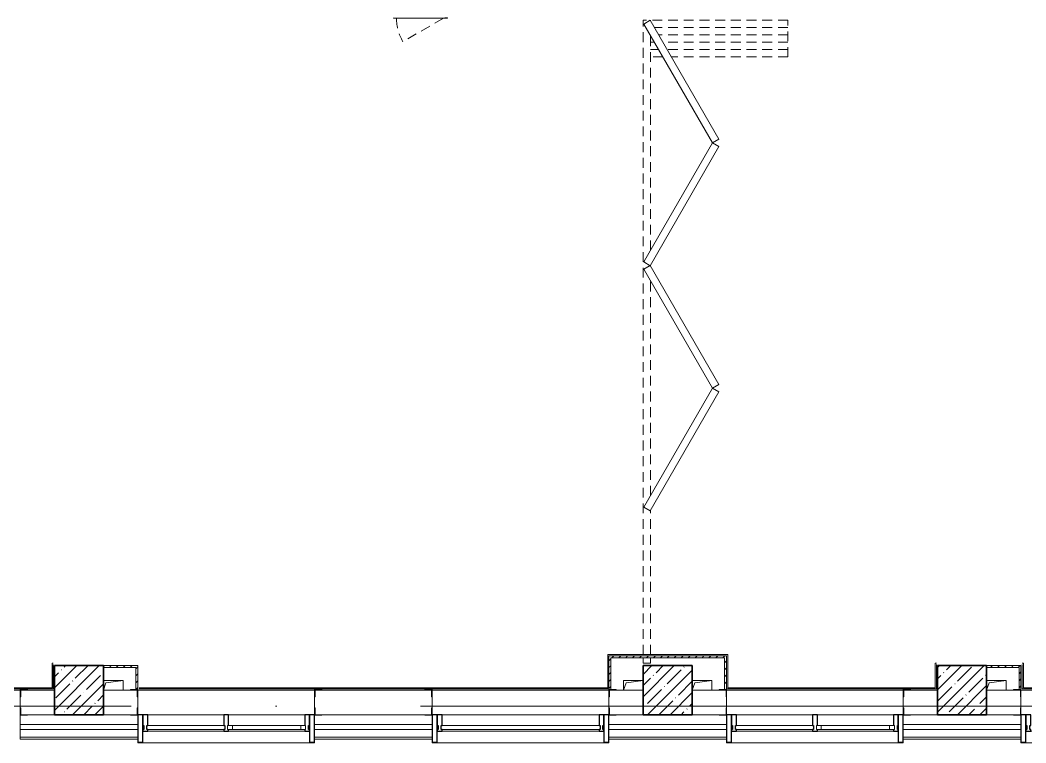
# Model space of a CAD drawing. Header units: millimetres. Extents: x 5993 to 95364, y 87345 to 143522.
# Drawn here: x 43480 to 44315, y 118567 to 119166 of the extents above; entities that cross this region are included whole.
import ezdxf

# ---------------------------------------------------------------- set-up
doc = ezdxf.new("R2010")
doc.units = ezdxf.units.MM
for name, pattern in [('200_ШТРИХ__ш1_п0_6_', [160, 100, -60]), ('200_ШТРИХ_ш1п0_6_', [160, 100, -60]), ('50_200_ШТРИХ_1Т_ш5_п1_п1_', [1400, 1000, -200, 0, -200]), ('Штрих короткий', [300, 150, -150])]:
    doc.linetypes.add(name, pattern=pattern)
for name, color, linetype, lineweight in [('0-2', 7, 'Continuous', 9), ('S-GRID-____-OTLN-1', 7, '50_200_ШТРИХ_1Т_ш5_п1_п1_', 9), ('Импосты витража', 7, 'Continuous', 9), ('Импосты витража-1', 7, 'Continuous', 25), ('Каркас_Импост', 7, 'Continuous', 13), ('Каркас_Импост-1', 7, 'Continuous', 9), ('Несущие колонны', 7, 'Continuous', 9), ('Несущие колонны-1', 7, 'Continuous', 35), ('Обобщенные модели', 7, 'Continuous', 9), ('Общие ребра', 7, 'Continuous', 9), ('Окна', 7, 'Continuous', 9), ('Остекление-1', 7, 'Continuous', 9), ('Открывание в плане-1', 7, '200_ШТРИХ__ш1_п0_6_', 9), ('Открывание в плане-2', 7, '200_ШТРИХ_ш1п0_6_', 9), ('Перемычка-1', 7, 'Штрих короткий', 9), ('Стены', 7, 'Continuous', 9), ('Стены-1', 7, 'Continuous', 13)]:
    doc.layers.add(name, color=color, linetype=linetype, lineweight=lineweight)
doc.layers.add('Штриховка разреза-4', color=7, linetype='Continuous', lineweight=5, true_color=0x0080ff)

# ---------------------------------------------------------------- blocks, each defined once
blk = doc.blocks.new('BSC_Колонна _Прямоугольная - 500х500-25642906-АИ2_01_План напольных покрытий и плинтусов 1го этажа _Часть 1_')
at = {"layer": 'Несущие колонны'}
h = blk.add_hatch(dxfattribs=at)
h.set_pattern_fill('FP_11', color=256, style=0, pattern_type=2)
h.set_pattern_definition([(45, (-29300, -57250), (-114.04925, 114.04925), []), (45, (-29185.95, -57250), (-114.04925, 114.04925), [201.613, -40.323, 3.353, -36.97])])
h.paths.add_polyline_path([(-250, -250), (250, -250), (250, 250), (-250, 250), (-250, -200)], flags=0)
at = {"layer": 'Несущие колонны-1'}
for p, q in [((250, 250), (-250, 250)), ((-250, 250), (-250, -250)), ((250, -250), (250, 250)), ((-250, -250), (250, -250))]:
    blk.add_line(p, q, dxfattribs=at)
blk = doc.blocks.new('BSC_Колонна _Прямоугольная - 500х500-V40-АИ2_01_План напольных покрытий и плинтусов 1го этажа _Часть 1_')
at = {"layer": 'Несущие колонны'}
h = blk.add_hatch(dxfattribs=at)
h.set_pattern_fill('FP_52', color=256, style=0, pattern_type=2)
h.set_pattern_definition([(45, (-32300, -57250), (-114.04925, 114.04925), []), (45, (-32185.95, -57250), (-114.04925, 114.04925), [201.613, -40.323, 3.353, -36.97])])
h.paths.add_polyline_path([(-250, -250), (250, -250), (250, 250), (-250, 250), (-250, -200)], flags=0)
at = {"layer": 'Несущие колонны-1'}
for p, q in [((250, 250), (-250, 250)), ((-250, 250), (-250, -250)), ((250, -250), (250, 250)), ((-250, -250), (250, -250))]:
    blk.add_line(p, q, dxfattribs=at)
blk = doc.blocks.new('BSC_Колонна _Прямоугольная - 500х500-V42-АИ2_01_План напольных покрытий и плинтусов 1го этажа _Часть 1_')
at = {"layer": 'Несущие колонны'}
h = blk.add_hatch(dxfattribs=at)
h.set_pattern_fill('FP_54', color=256, style=0, pattern_type=2)
h.set_pattern_definition([(45, (-23300, -57250), (-114.04925, 114.04925), []), (45, (-23185.95, -57250), (-114.04925, 114.04925), [201.613, -40.323, 3.353, -36.97])])
h.paths.add_polyline_path([(-250, -250), (250, -250), (250, 250), (-250, 250)], flags=0)
at = {"layer": 'Несущие колонны-1'}
for p, q in [((250, 250), (-250, 250)), ((-250, 250), (-250, -250)), ((250, -250), (250, 250)), ((-250, -250), (250, -250))]:
    blk.add_line(p, q, dxfattribs=at)
blk = doc.blocks.new('Проем_Дверь_Прямоугольный - 1800х2700h_оконные проемы-25805030-АИ2_01_План напольных покрытий и плинтусов 1го этажа _Часть 1_')
at = {"layer": 'Перемычка-1'}
for p, q in [((900, 125), (-900, 125)), ((900, -125), (-900, -125))]:
    blk.add_line(p, q, dxfattribs=at)
blk = doc.blocks.new('DOR__перегородка__Прямоугольная - Вн_ДПГ_6550х3600h-25126840-АИ2_01_План напольных покрытий и плинтусов 1го этажа _Часть 1_')
at = {"layer": 'Каркас_Импост'}
for p, q in [((1588, -7), (1551, -72)), ((1551, -72), (2763, -772)), ((2801, -707), (1588, -7)), ((4012, -7), (2800, -707)), ((2837, -772), (4050, -72)), ((4050, -72), (4012, -7)), ((4087, -7), (4049, -72)), ((4049, -72), (5262, -772)), ((5299, -707), (4087, -7)), ((6511, -7), (5299, -707)), ((5337, -772), (6549, -72)), ((6549, -72), (6511, -7)), ((2763, -772), (2801, -707)), ((2800, -707), (2837, -772)), ((5262, -772), (5299, -707)), ((5299, -707), (5337, -772))]:
    blk.add_line(p, q, dxfattribs=at)
at = {"layer": 'Открывание в плане-1'}
for p, q in [((0, 0), (55, 0)), ((87, 0), (6550, 0)), ((6550, -1474), (6550, 0)), ((0, -75), (0, 0)), ((0, -75), (55, -75)), ((87, -75), (1557, -75)), ((1707, -75), (3894, -75)), ((4044, -75), (4055, -75)), ((4205, -75), (6393, -75)), ((6175, -201), (6175, -75)), ((6250, -158), (6250, -75)), ((6325, -114), (6325, -75)), ((6543, -75), (6550, -75)), ((6325, -1474), (6325, -201)), ((6400, -1474), (6400, -158)), ((6475, -1474), (6475, -114)), ((6175, -1474), (6175, -288)), ((6250, -1474), (6250, -244)), ((6175, -1474), (6550, -1474))]:
    blk.add_line(p, q, dxfattribs=at)
blk = doc.blocks.new('PNS_Панель прямоугольная2 - Нр_Стекло - 40мм-26243474-АИ2_01_План напольных покрытий и плинтусов 1го этажа _Часть 1_')
at = {"layer": 'Каркас_Импост'}
for p, q in [((-397.5, 0), (-397.5, 40)), ((-397.5, 40), (-347.5, 40)), ((-347.5, 40), (-347.5, 0)), ((397.5, 40), (347.5, 40)), ((347.5, 40), (347.5, 0)), ((397.5, 0), (397.5, 40)), ((-347.5, 0), (-397.5, 0)), ((347.5, 0), (397.5, 0))]:
    blk.add_line(p, q, dxfattribs=at)
at = {"layer": 'Каркас_Импост-1'}
for p, q in [((-347.5, 40), (347.5, 40)), ((-347.5, 0), (347.5, 0))]:
    blk.add_line(p, q, dxfattribs=at)
blk = doc.blocks.new('Прямоугольный импост - Импост структурный с накладкой - 150мм-25647633-АИ2_01_План напольных покрытий и плинтусов 1го этажа _Часть 1_')
at = {"layer": 'Импосты витража-1'}
for p, q in [((-25, 0), (-25, 17)), ((-25, 17), (25, 17)), ((-15, 0), (-25, 0)), ((-15, -40), (-15, 0)), ((25, 17), (25, 0)), ((-25, -150), (-25, -40)), ((-25, -40), (-15, -40)), ((25, -40), (25, -150)), ((25, -150), (-25, -150))]:
    blk.add_line(p, q, dxfattribs=at)
blk = doc.blocks.new('Прямоугольный импост - Импост структурный с накладкой - 150мм-25647642-АИ2_01_План напольных покрытий и плинтусов 1го этажа _Часть 1_')
at = {"layer": 'Импосты витража'}
for p, q in [((103600, 79475), (103600, 80250)), ((103767, 79475), (103767, 80250))]:
    blk.add_line(p, q, dxfattribs=at)
blk = doc.blocks.new('Прямоугольный импост - Импост структурный с накладкой - 150мм-V165-АИ2_01_План напольных покрытий и плинтусов 1го этажа _Часть 1_')
at = {"layer": 'Импосты витража-1'}
for p, q in [((-25, 0), (-25, 17)), ((-25, 17), (25, 17)), ((25, 0), (15, 0)), ((15, 0), (15, -40)), ((25, 17), (25, 0)), ((-25, -150), (-25, -40)), ((15, -40), (25, -40)), ((25, -40), (25, -150)), ((25, -150), (-25, -150))]:
    blk.add_line(p, q, dxfattribs=at)
blk = doc.blocks.new('PNS_Панель прямоугольная1 - Нр_Стекло - 40мм-25259299-АИ2_01_План напольных покрытий и плинтусов 1го этажа _Часть 1_')
at = {"layer": 'Остекление-1'}
for p, q in [((-387.5, 40), (387.5, 40)), ((-397.5, 0), (397.5, 0)), ((387.5, 0), (-387.5, 0))]:
    blk.add_line(p, q, dxfattribs=at)
blk = doc.blocks.new('Прямоугольный импост - Импост структурный с накладкой - 150мм-25647644-АИ2_01_План напольных покрытий и плинтусов 1го этажа _Часть 1_')
at = {"layer": 'Импосты витража-1'}
for p, q in [((-25, 0), (-25, 17)), ((-25, 17), (25, 17)), ((-15, 0), (-25, 0)), ((-15, -40), (-15, 0)), ((25, 0), (15, 0)), ((15, 0), (15, -40)), ((25, 17), (25, 0)), ((-25, -150), (-25, -40)), ((-25, -40), (-15, -40)), ((15, -40), (25, -40)), ((25, -40), (25, -150)), ((25, -150), (-25, -150))]:
    blk.add_line(p, q, dxfattribs=at)
blk = doc.blocks.new('Прямоугольный импост - Откос НВФ_50х280 мм-25993834-АИ2_01_План напольных покрытий и плинтусов 1го этажа _Часть 1_')
at = {"layer": 'Импосты витража-1'}
for p, q in [((-50, 130), (0, 130)), ((-50, -150), (-50, 130)), ((0, 130), (0, -144)), ((0, -150), (-50, -150))]:
    blk.add_line(p, q, dxfattribs=at)
blk = doc.blocks.new('Прямоугольный импост - Откос НВФ_50х280 мм-25993838-АИ2_01_План напольных покрытий и плинтусов 1го этажа _Часть 1_')
at = {"layer": 'Импосты витража-1'}
for p, q in [((0, 130), (-50, 130)), ((-50, 130), (-50, -150)), ((0, -144), (0, 130)), ((-50, -150), (0, -150))]:
    blk.add_line(p, q, dxfattribs=at)
blk = doc.blocks.new('PNS_Панель прямоугольная1 - Нр_Стекло - 40мм-25293744-АИ2_01_План напольных покрытий и плинтусов 1го этажа _Часть 1_')
at = {"layer": 'Остекление-1'}
for p, q in [((-800, 40), (800, 40)), ((-810, 0), (810, 0)), ((800, 0), (-800, 0))]:
    blk.add_line(p, q, dxfattribs=at)
blk = doc.blocks.new('Прямоугольный импост - Импост структурный с накладкой - 150мм-25651488-АИ2_01_План напольных покрытий и плинтусов 1го этажа _Часть 1_')
at = {"layer": 'Импосты витража'}
for p, q in [((27000, 57000), (28600, 57000)), ((27000, 56833), (28600, 56833))]:
    blk.add_line(p, q, dxfattribs=at)
blk = doc.blocks.new('Прямоугольный импост - Импост структурный с накладкой - 150мм-25651501-АИ2_01_План напольных покрытий и плинтусов 1го этажа _Часть 1_')
at = {"layer": 'Импосты витража-1'}
for p, q in [((-25, 0), (-25, 17)), ((-25, 17), (25, 17)), ((-15, 0), (-25, 0)), ((-15, -40), (-15, 0)), ((25, 0), (15, 0)), ((15, 0), (15, -40)), ((25, 17), (25, 0)), ((-25, -150), (-25, -40)), ((-25, -40), (-15, -40)), ((15, -40), (25, -40)), ((25, -40), (25, -150)), ((25, -150), (-25, -150))]:
    blk.add_line(p, q, dxfattribs=at)
blk = doc.blocks.new('Прямоугольный импост - Откос НВФ_50х280 мм-25995271-АИ2_01_План напольных покрытий и плинтусов 1го этажа _Часть 1_')
at = {"layer": 'Импосты витража-1'}
for p, q in [((-50, 130), (0, 130)), ((-50, -150), (-50, 130)), ((0, 130), (0, -144)), ((0, -150), (-50, -150))]:
    blk.add_line(p, q, dxfattribs=at)
blk = doc.blocks.new('Прямоугольный импост - Откос НВФ_50х280 мм-25995273-АИ2_01_План напольных покрытий и плинтусов 1го этажа _Часть 1_')
at = {"layer": 'Импосты витража-1'}
for p, q in [((0, 130), (-50, 130)), ((-50, 130), (-50, -150)), ((0, -144), (0, 130)), ((-50, -150), (0, -150))]:
    blk.add_line(p, q, dxfattribs=at)
blk = doc.blocks.new('Фахверк_СКБ_Уголок - 250_2700-27497298-АИ2_01_План напольных покрытий и плинтусов 1го этажа _Часть 1_')
at = {"layer": 'Обобщенные модели'}
for p, q in [((200, 181), (125, 181)), ((125, 181), (125, 106)), ((125, 106), (131, 106)), ((131, 106), (131, 175)), ((131, 175), (200, 175)), ((200, 175), (200, 181)), ((131, -6), (125, -6)), ((125, -6), (125, -81)), ((125, -81), (200, -81)), ((131, -75), (131, -6)), ((200, -75), (131, -75)), ((200, -81), (200, -75))]:
    blk.add_line(p, q, dxfattribs=at)
blk = doc.blocks.new('Л_Общий_Лючок - Лючок-29741473-АИ2_01_План напольных покрытий и плинтусов 1го этажа _Часть 1_')
at = {"layer": 'Окна'}
for p, q in [((-24, 0), (-24, -6)), ((524, 0), (500, 0)), ((524, 0), (524, -6)), ((-24, -6), (524, -6))]:
    blk.add_line(p, q, dxfattribs=at)
at = {"layer": 'Открывание в плане-2'}
blk.add_line((484, -6), (71, -244), dxfattribs=at)
blk.add_arc((494, 0), 488, 180.708, 210, dxfattribs=at)
blk = doc.blocks.new('AR_Отверстие прямоугольное _в плите_ - AR_Отверстие прямоугольное _в плите_-V247-АИ2_01_План напольных покрытий и плинтусов 1го этажа _Часть 1_')
at = {"layer": 'Обобщенные модели'}
for p, q in [((100, 50), (-100, 50)), ((-100, -50), (-75, 25)), ((-75, 25), (100, 50)), ((100, -50), (100, 50))]:
    blk.add_line(p, q, dxfattribs=at)
blk = doc.blocks.new('AR_Отверстие прямоугольное _в плите_ - AR_Отверстие прямоугольное _в плите_-V274-АИ2_01_План напольных покрытий и плинтусов 1го этажа _Часть 1_')
at = {"layer": 'Обобщенные модели'}
for p, q in [((100, 50), (-100, 50)), ((-100, 50), (-100, -50)), ((-100, -50), (-75, 25)), ((-75, 25), (100, 50))]:
    blk.add_line(p, q, dxfattribs=at)
blk = doc.blocks.new('Отлив_СКБ - Отлив витража_120_НВФ-31885687-АИ2_01_План напольных покрытий и плинтусов 1го этажа _Часть 1_')
at = {"layer": 'Окна'}
for p, q in [((1750, -2), (50, -2)), ((0, -120), (0, -113)), ((0, -120), (1800, -120)), ((1800, -113), (1800, -120))]:
    blk.add_line(p, q, dxfattribs=at)

msp = doc.modelspace()

# ---------------------------------------------------------------- linework, layer by layer
at = {"layer": 'S-GRID-____-OTLN-1', "color": 251, "ltscale": 0.6, "true_color": 0x636466}
msp.add_line((50293.31, 118597.07), (41443.97, 118597.07), dxfattribs=at)
at = {"layer": 'Общие ребра'}
for p, q in [((43486.45, 118589.92), (43508.84, 118589.92)), ((43508.84, 118589.92), (43486.45, 118589.92)), ((43549.53, 118589.92), (43571.92, 118589.92)), ((43571.92, 118589.92), (43549.53, 118589.92)), ((43730.64, 118589.92), (43816.1, 118589.92)), ((43816.1, 118589.92), (43730.64, 118589.92)), ((43974.83, 118589.92), (43997.21, 118589.92)), ((43997.21, 118589.92), (43974.83, 118589.92)), ((44037.91, 118589.92), (44060.29, 118589.92)), ((44060.29, 118589.92), (44037.91, 118589.92)), ((44219.01, 118589.92), (44241.4, 118589.92)), ((44241.4, 118589.92), (44219.01, 118589.92)), ((44282.09, 118589.92), (44304.48, 118589.92)), ((44304.48, 118589.92), (44282.09, 118589.92)), ((43578.02, 118581.78), (43480.35, 118581.78)), ((43822.21, 118581.78), (43724.53, 118581.78)), ((44066.4, 118581.78), (43968.72, 118581.78)), ((44310.58, 118581.78), (44212.91, 118581.78)), ((43578.02, 118577.71), (43480.35, 118577.71)), ((43822.21, 118577.71), (43724.53, 118577.71)), ((44066.4, 118577.71), (43968.72, 118577.71)), ((44310.58, 118577.71), (44212.91, 118577.71)), ((43480.35, 118571.2), (43578.02, 118571.2)), ((43578.02, 118571.2), (43480.35, 118571.2)), ((43724.53, 118571.2), (43822.21, 118571.2)), ((43822.21, 118571.2), (43724.53, 118571.2)), ((43968.72, 118571.2), (44066.4, 118571.2)), ((44066.4, 118571.2), (43968.72, 118571.2)), ((44212.91, 118571.2), (44310.58, 118571.2)), ((44310.58, 118571.2), (44212.91, 118571.2))]:
    msp.add_line(p, q, dxfattribs=at)
at = {"layer": 'Стены'}
for p, q in [((43967.74, 118639.73), (44067.37, 118639.73)), ((43967.74, 118612.22), (43967.74, 118639.73)), ((44067.37, 118639.73), (44067.37, 118612.22)), ((43506.88, 118612.22), (43506.88, 118632.57)), ((43507.86, 118632.57), (43506.88, 118632.57)), ((43507.86, 118631.59), (43507.86, 118611.24)), ((44239.44, 118612.22), (44239.44, 118632.57)), ((44240.42, 118632.57), (44239.44, 118632.57)), ((44240.42, 118631.59), (44240.42, 118611.24)), ((44312.54, 118632.57), (44311.56, 118632.57)), ((44311.56, 118611.24), (44311.56, 118631.59)), ((44312.54, 118632.57), (44312.54, 118612.22)), ((43333.84, 118610.27), (43480.35, 118610.27)), ((43334.81, 118612.22), (43506.88, 118612.22)), ((43507.86, 118611.24), (43334.81, 118611.24)), ((43578.02, 118610.27), (43724.53, 118610.27)), ((43579, 118612.22), (43967.74, 118612.22)), ((43968.72, 118611.24), (43579, 118611.24)), ((43822.21, 118610.27), (43968.72, 118610.27)), ((44240.42, 118611.24), (44066.4, 118611.24)), ((44066.4, 118610.27), (44212.91, 118610.27)), ((44067.37, 118612.22), (44239.44, 118612.22)), ((44310.58, 118610.27), (44457.09, 118610.27)), ((44701.28, 118611.24), (44311.56, 118611.24)), ((44312.54, 118612.22), (44700.3, 118612.22))]:
    msp.add_line(p, q, dxfattribs=at)
at = {"layer": 'Стены-1'}
for p, q in [((44066.4, 118638.75), (43968.72, 118638.75)), ((43968.72, 118638.75), (43968.72, 118610.75)), ((44066.4, 118610.75), (44066.4, 118638.75)), ((43578.02, 118630.61), (43549.53, 118630.61)), ((43578.02, 118610.75), (43578.02, 118630.61)), ((43970.35, 118637.13), (44064.77, 118637.13)), ((43970.35, 118610.75), (43970.35, 118637.13)), ((44064.77, 118637.13), (44064.77, 118610.75)), ((44310.58, 118630.61), (44282.09, 118630.61)), ((44310.58, 118610.75), (44310.58, 118630.61)), ((43549.53, 118628.99), (43576.39, 118628.99)), ((43576.39, 118628.99), (43576.39, 118610.75)), ((44282.09, 118628.99), (44308.95, 118628.99)), ((44308.95, 118628.99), (44308.95, 118610.75)), ((43480.35, 118604.65), (43480.35, 118595.53)), ((43508.84, 118610.27), (43486.45, 118610.27)), ((43571.92, 118610.27), (43549.53, 118610.27)), ((43578.02, 118595.53), (43578.02, 118604.65)), ((43724.53, 118604.65), (43724.53, 118595.53)), ((43816.1, 118610.27), (43730.64, 118610.27)), ((43822.21, 118595.53), (43822.21, 118604.65)), ((43968.72, 118604.65), (43968.72, 118595.53)), ((43997.21, 118610.27), (43974.83, 118610.27)), ((44060.29, 118610.27), (44037.91, 118610.27)), ((44066.4, 118595.53), (44066.4, 118604.65)), ((44212.91, 118604.65), (44212.91, 118595.53)), ((44241.4, 118610.27), (44219.01, 118610.27)), ((44304.48, 118610.27), (44282.09, 118610.27)), ((44310.58, 118595.53), (44310.58, 118604.65)), ((43480.35, 118589.43), (43480.35, 118571.2)), ((43578.02, 118571.2), (43578.02, 118589.43)), ((43724.53, 118589.43), (43724.53, 118571.2)), ((43822.21, 118571.2), (43822.21, 118589.43)), ((43968.72, 118589.43), (43968.72, 118571.2)), ((44066.4, 118571.2), (44066.4, 118589.43)), ((44212.91, 118589.43), (44212.91, 118571.2)), ((44310.58, 118571.2), (44310.58, 118589.43)), ((43480.35, 118571.2), (43480.35, 118569.57)), ((43480.35, 118569.57), (43578.02, 118569.57)), ((43578.02, 118569.57), (43578.02, 118571.2)), ((43724.53, 118571.2), (43724.53, 118569.57)), ((43724.53, 118569.57), (43822.21, 118569.57)), ((43822.21, 118569.57), (43822.21, 118571.2)), ((43968.72, 118571.2), (43968.72, 118569.57)), ((43968.72, 118569.57), (44066.4, 118569.57)), ((44066.4, 118569.57), (44066.4, 118571.2)), ((44212.91, 118571.2), (44212.91, 118569.57)), ((44212.91, 118569.57), (44310.58, 118569.57)), ((44310.58, 118569.57), (44310.58, 118571.2))]:
    msp.add_line(p, q, dxfattribs=at)
at = {"layer": 'Штриховка разреза-4'}
for p, q in [((43971.17, 118637.13), (43972.79, 118638.75)), ((43976.92, 118637.13), (43978.55, 118638.75)), ((43982.68, 118637.13), (43984.31, 118638.75)), ((43988.43, 118637.13), (43990.06, 118638.75)), ((43994.19, 118637.13), (43995.82, 118638.75)), ((43999.94, 118637.13), (44001.57, 118638.75)), ((44005.7, 118637.13), (44007.33, 118638.75)), ((44011.46, 118637.13), (44013.08, 118638.75)), ((44017.21, 118637.13), (44018.84, 118638.75)), ((44022.97, 118637.13), (44024.59, 118638.75)), ((44028.72, 118637.13), (44030.35, 118638.75)), ((44034.48, 118637.13), (44036.11, 118638.75)), ((44040.23, 118637.13), (44041.86, 118638.75)), ((44045.99, 118637.13), (44047.62, 118638.75)), ((44051.74, 118637.13), (44053.37, 118638.75)), ((44057.5, 118637.13), (44059.13, 118638.75)), ((44063.26, 118637.13), (44064.88, 118638.75)), ((43549.53, 118629.89), (43550.26, 118630.61)), ((43554.38, 118628.99), (43556.01, 118630.61)), ((43560.14, 118628.99), (43561.77, 118630.61)), ((43565.9, 118628.99), (43567.52, 118630.61)), ((43571.65, 118628.99), (43573.28, 118630.61)), ((43968.72, 118634.68), (43970.35, 118636.31)), ((43968.72, 118628.92), (43970.35, 118630.55)), ((44064.77, 118632.88), (44066.4, 118634.51)), ((44285.34, 118628.99), (44286.96, 118630.61)), ((44291.09, 118628.99), (44292.72, 118630.61)), ((44296.85, 118628.99), (44298.48, 118630.61)), ((44302.6, 118628.99), (44304.23, 118630.61)), ((44308.36, 118628.99), (44309.99, 118630.61)), ((43576.39, 118627.97), (43578.02, 118629.6)), ((43576.39, 118622.22), (43578.02, 118623.85)), ((43968.72, 118623.17), (43970.35, 118624.8)), ((44064.77, 118627.13), (44066.4, 118628.76)), ((44064.77, 118621.37), (44066.4, 118623)), ((44308.95, 118623.83), (44310.58, 118625.45)), ((43576.39, 118616.46), (43578.02, 118618.09)), ((43968.72, 118617.41), (43970.35, 118619.04)), ((43968.72, 118611.66), (43970.35, 118613.29)), ((44064.77, 118615.62), (44066.4, 118617.24)), ((44308.95, 118618.07), (44310.58, 118619.7)), ((44308.95, 118612.32), (44310.58, 118613.94)), ((43576.44, 118610.75), (43578.02, 118612.34)), ((44065.66, 118610.75), (44066.4, 118611.49))]:
    msp.add_line(p, q, dxfattribs=at)

# ---------------------------------------------------------------- block references
at = {"layer": '0-2', "xscale": 0.08139549610658335, "yscale": 0.08139549610658335, "zscale": 0.08139549610658335}
for name, p in [('Л_Общий_Лючок - Лючок-29741473-АИ2_01_План напольных покрытий и плинтусов 1го этажа _Часть 1_', (43792.09, 119167.82)), ('BSC_Колонна _Прямоугольная - 500х500-V42-АИ2_01_План напольных покрытий и плинтусов 1го этажа _Часть 1_', (43529.19, 118610.27)), ('BSC_Колонна _Прямоугольная - 500х500-25642906-АИ2_01_План напольных покрытий и плинтусов 1го этажа _Часть 1_', (44017.56, 118610.27)), ('BSC_Колонна _Прямоугольная - 500х500-V40-АИ2_01_План напольных покрытий и плинтусов 1го этажа _Часть 1_', (44261.74, 118610.27)), ('AR_Отверстие прямоугольное _в плите_ - AR_Отверстие прямоугольное _в плите_-V247-АИ2_01_План напольных покрытий и плинтусов 1го этажа _Часть 1_', (43557.67, 118614.34)), ('AR_Отверстие прямоугольное _в плите_ - AR_Отверстие прямоугольное _в плите_-V274-АИ2_01_План напольных покрытий и плинтусов 1го этажа _Часть 1_', (43989.07, 118614.34)), ('AR_Отверстие прямоугольное _в плите_ - AR_Отверстие прямоугольное _в плите_-V247-АИ2_01_План напольных покрытий и плинтусов 1го этажа _Часть 1_', (44046.05, 118614.34)), ('AR_Отверстие прямоугольное _в плите_ - AR_Отверстие прямоугольное _в плите_-V247-АИ2_01_План напольных покрытий и плинтусов 1го этажа _Часть 1_', (44290.23, 118614.34)), ('Фахверк_СКБ_Уголок - 250_2700-27497298-АИ2_01_План напольных покрытий и плинтусов 1го этажа _Часть 1_', (43470.17, 118596.02)), ('Проем_Дверь_Прямоугольный - 1800х2700h_оконные проемы-25805030-АИ2_01_План напольных покрытий и плинтусов 1го этажа _Часть 1_', (43651.28, 118600.09)), ('Фахверк_СКБ_Уголок - 250_2700-27497298-АИ2_01_План напольных покрытий и плинтусов 1го этажа _Часть 1_', (43714.36, 118596.02)), ('Проем_Дверь_Прямоугольный - 1800х2700h_оконные проемы-25805030-АИ2_01_План напольных покрытий и плинтусов 1го этажа _Часть 1_', (43895.47, 118600.09)), ('Фахверк_СКБ_Уголок - 250_2700-27497298-АИ2_01_План напольных покрытий и плинтусов 1го этажа _Часть 1_', (43958.55, 118596.02)), ('Проем_Дверь_Прямоугольный - 1800х2700h_оконные проемы-25805030-АИ2_01_План напольных покрытий и плинтусов 1го этажа _Часть 1_', (44139.65, 118600.09)), ('Фахверк_СКБ_Уголок - 250_2700-27497298-АИ2_01_План напольных покрытий и плинтусов 1го этажа _Часть 1_', (44202.73, 118596.02)), ('Проем_Дверь_Прямоугольный - 1800х2700h_оконные проемы-25805030-АИ2_01_План напольных покрытий и плинтусов 1го этажа _Часть 1_', (44383.84, 118600.09)), ('Прямоугольный импост - Импост структурный с накладкой - 150мм-25651488-АИ2_01_План напольных покрытий и плинтусов 1го этажа _Часть 1_', (41632.67, 113950.37)), ('PNS_Панель прямоугольная1 - Нр_Стекло - 40мм-25259299-АИ2_01_План напольных покрытий и плинтусов 1го этажа _Часть 1_', (43617.7, 118577.71)), ('PNS_Панель прямоугольная2 - Нр_Стекло - 40мм-26243474-АИ2_01_План напольных покрытий и плинтусов 1го этажа _Часть 1_', (43684.85, 118577.71)), ('PNS_Панель прямоугольная1 - Нр_Стекло - 40мм-25293744-АИ2_01_План напольных покрытий и плинтусов 1го этажа _Часть 1_', (43895.47, 118577.71)), ('PNS_Панель прямоугольная1 - Нр_Стекло - 40мм-25259299-АИ2_01_План напольных покрытий и плинтусов 1го этажа _Часть 1_', (44106.08, 118577.71)), ('PNS_Панель прямоугольная2 - Нр_Стекло - 40мм-26243474-АИ2_01_План напольных покрытий и плинтусов 1го этажа _Часть 1_', (44173.23, 118577.71)), ('Отлив_СКБ - Отлив витража_120_НВФ-31885687-АИ2_01_План напольных покрытий и плинтусов 1го этажа _Часть 1_', (43578.02, 118576.32)), ('Отлив_СКБ - Отлив витража_120_НВФ-31885687-АИ2_01_План напольных покрытий и плинтусов 1го этажа _Часть 1_', (43822.21, 118576.32)), ('Отлив_СКБ - Отлив витража_120_НВФ-31885687-АИ2_01_План напольных покрытий и плинтусов 1го этажа _Часть 1_', (44066.4, 118576.32)), ('Отлив_СКБ - Отлив витража_120_НВФ-31885687-АИ2_01_План напольных покрытий и плинтусов 1го этажа _Часть 1_', (44310.58, 118576.32))]:
    msp.add_blockref(name, p, dxfattribs=at)
for name, p, rotation in [('DOR__перегородка__Прямоугольная - Вн_ДПГ_6550х3600h-25126840-АИ2_01_План напольных покрытий и плинтусов 1го этажа _Часть 1_', (43997.21, 118632.65), 89.99999999999933), ('Фахверк_СКБ_Уголок - 250_2700-27497298-АИ2_01_План напольных покрытий и плинтусов 1го этажа _Часть 1_', (43588.2, 118604.16), 180), ('Фахверк_СКБ_Уголок - 250_2700-27497298-АИ2_01_План напольных покрытий и плинтусов 1го этажа _Часть 1_', (43832.38, 118604.16), 180), ('Фахверк_СКБ_Уголок - 250_2700-27497298-АИ2_01_План напольных покрытий и плинтусов 1го этажа _Часть 1_', (44076.57, 118604.16), 180), ('Фахверк_СКБ_Уголок - 250_2700-27497298-АИ2_01_План напольных покрытий и плинтусов 1го этажа _Часть 1_', (44320.76, 118604.16), 180), ('Прямоугольный импост - Откос НВФ_50х280 мм-25993838-АИ2_01_План напольных покрытий и плинтусов 1го этажа _Часть 1_', (43578.02, 118577.71), 180), ('Прямоугольный импост - Импост структурный с накладкой - 150мм-25647642-АИ2_01_План напольных покрытий и плинтусов 1го этажа _Часть 1_', (37117.26, 127022.49), 270), ('Прямоугольный импост - Импост структурный с накладкой - 150мм-25647642-АИ2_01_План напольных покрытий и плинтусов 1го этажа _Часть 1_', (37184.41, 127022.49), 270), ('Прямоугольный импост - Откос НВФ_50х280 мм-25995273-АИ2_01_План напольных покрытий и плинтусов 1го этажа _Часть 1_', (43822.21, 118577.71), 180), ('Прямоугольный импост - Откос НВФ_50х280 мм-25993838-АИ2_01_План напольных покрытий и плинтусов 1го этажа _Часть 1_', (44066.4, 118577.71), 180), ('Прямоугольный импост - Импост структурный с накладкой - 150мм-25647642-АИ2_01_План напольных покрытий и плинтусов 1го этажа _Часть 1_', (37605.63, 127022.49), 270), ('Прямоугольный импост - Импост структурный с накладкой - 150мм-25647642-АИ2_01_План напольных покрытий и плинтусов 1го этажа _Часть 1_', (37672.78, 127022.49), 270), ('Прямоугольный импост - Откос НВФ_50х280 мм-25993838-АИ2_01_План напольных покрытий и плинтусов 1го этажа _Часть 1_', (44310.58, 118577.71), 180)]:
    msp.add_blockref(name, p, dxfattribs=dict(at, rotation=rotation))
at = {"layer": '0-2', "extrusion": (0, 0, -1), "xscale": 0.08139549610658335, "yscale": 0.08139549610658335, "zscale": 0.08139549610658335, "rotation": 180}
for name, p in [('Прямоугольный импост - Импост структурный с накладкой - 150мм-25647644-АИ2_01_План напольных покрытий и плинтусов 1го этажа _Часть 1_', (-43584.13, 118577.71)), ('Прямоугольный импост - Импост структурный с накладкой - 150мм-25647633-АИ2_01_План напольных покрытий и плинтусов 1го этажа _Часть 1_', (-43651.28, 118577.71)), ('Прямоугольный импост - Импост структурный с накладкой - 150мм-V165-АИ2_01_План напольных покрытий и плинтусов 1го этажа _Часть 1_', (-43718.43, 118577.71)), ('Прямоугольный импост - Откос НВФ_50х280 мм-25993834-АИ2_01_План напольных покрытий и плинтусов 1го этажа _Часть 1_', (-43724.53, 118577.71)), ('Прямоугольный импост - Импост структурный с накладкой - 150мм-25651501-АИ2_01_План напольных покрытий и плинтусов 1го этажа _Часть 1_', (-43828.31, 118577.71)), ('Прямоугольный импост - Импост структурный с накладкой - 150мм-25651501-АИ2_01_План напольных покрытий и плинтусов 1го этажа _Часть 1_', (-43962.62, 118577.71)), ('Прямоугольный импост - Откос НВФ_50х280 мм-25995271-АИ2_01_План напольных покрытий и плинтусов 1го этажа _Часть 1_', (-43968.72, 118577.71)), ('Прямоугольный импост - Импост структурный с накладкой - 150мм-25647644-АИ2_01_План напольных покрытий и плинтусов 1го этажа _Часть 1_', (-44072.5, 118577.71)), ('Прямоугольный импост - Импост структурный с накладкой - 150мм-25647633-АИ2_01_План напольных покрытий и плинтусов 1го этажа _Часть 1_', (-44139.65, 118577.71)), ('Прямоугольный импост - Импост структурный с накладкой - 150мм-V165-АИ2_01_План напольных покрытий и плинтусов 1го этажа _Часть 1_', (-44206.8, 118577.71)), ('Прямоугольный импост - Откос НВФ_50х280 мм-25993834-АИ2_01_План напольных покрытий и плинтусов 1го этажа _Часть 1_', (-44212.91, 118577.71)), ('Прямоугольный импост - Импост структурный с накладкой - 150мм-25647644-АИ2_01_План напольных покрытий и плинтусов 1го этажа _Часть 1_', (-44316.69, 118577.71))]:
    msp.add_blockref(name, p, dxfattribs=at)

doc.saveas('drawing.dxf')
